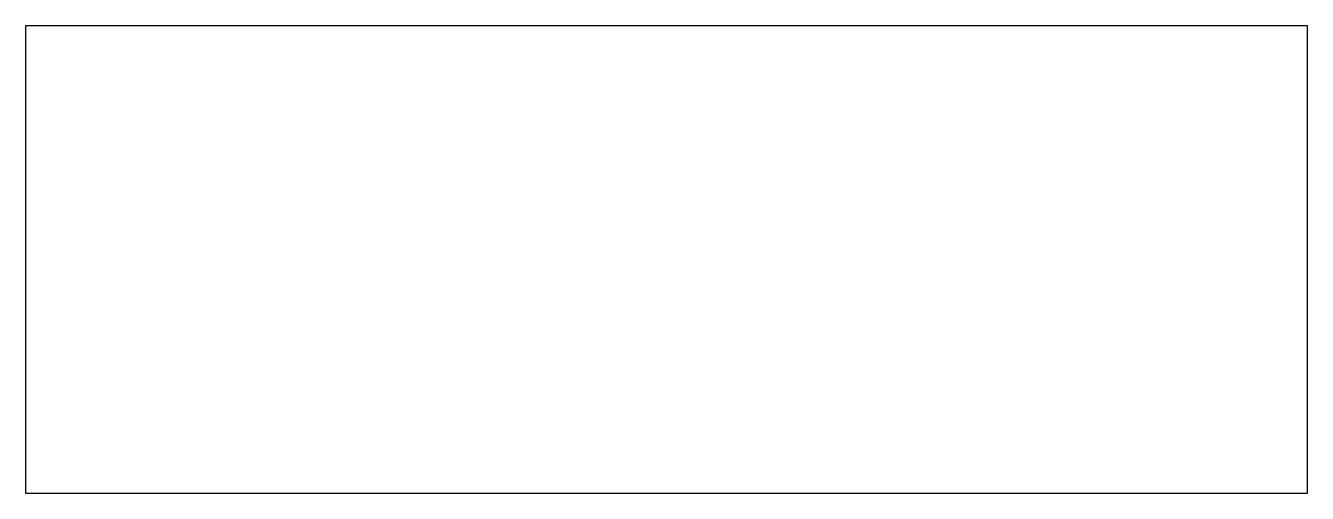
# Model space of a CAD drawing. Header units: metres. Extents: x 0 to 118, y 0 to 43.
import ezdxf

# ---------------------------------------------------------------- set-up
doc = ezdxf.new("R2010")
doc.units = ezdxf.units.M

msp = doc.modelspace()

# ---------------------------------------------------------------- linework, layer by layer
at = {"layer": 'CUT'}
for p, q in [((118, 43), (0, 43)), ((0, 43), (0, 0)), ((118, 0), (118, 43)), ((0, 0), (118, 0))]:
    msp.add_line(p, q, dxfattribs=at)

doc.saveas('drawing.dxf')
